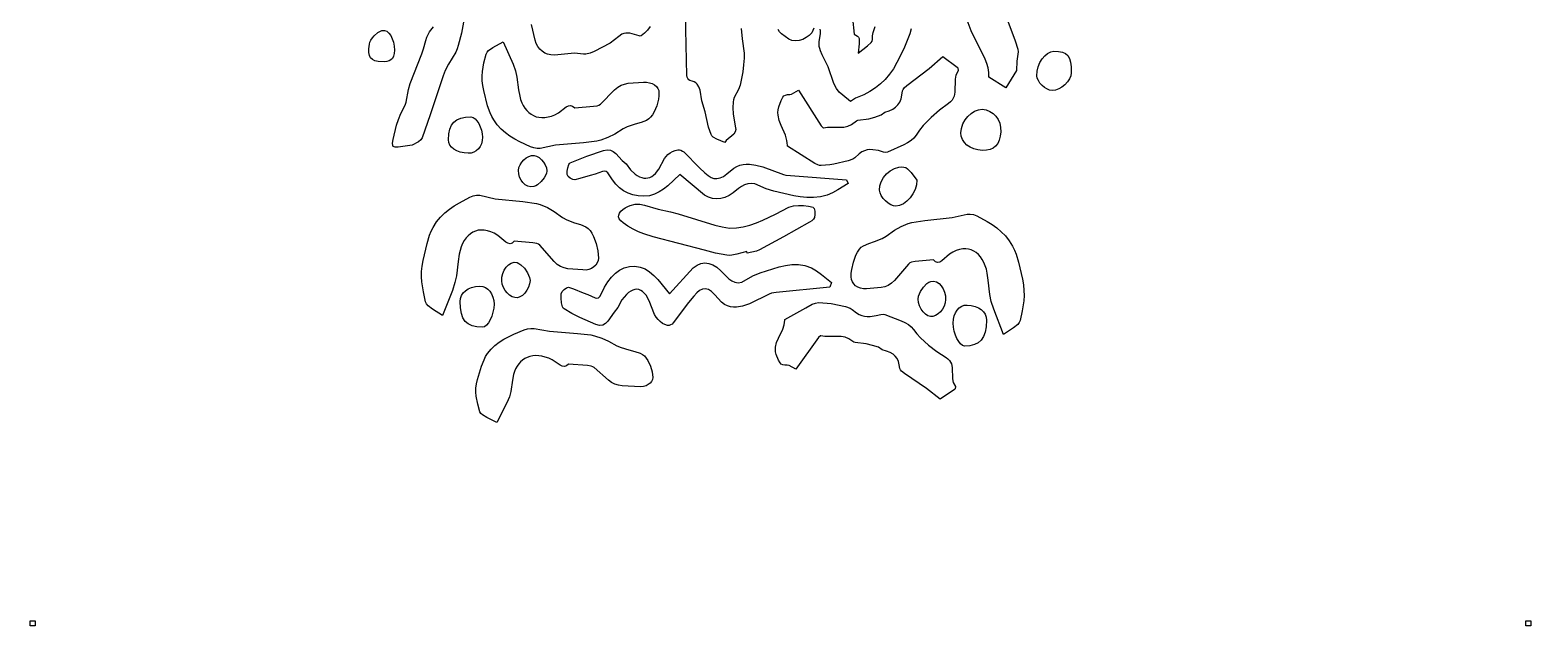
# Model space of a CAD drawing. Header units: centimetres. Extents: x 3 to 18, y 0.8 to 29.
# Drawn here: x 3.01 to 18.02, y 0.75 to 6.71 of the extents above; entities that cross this region are included whole.
import ezdxf

# ---------------------------------------------------------------- set-up
doc = ezdxf.new("R2010")
doc.units = ezdxf.units.CM
doc.layers.add('CUT', color=7, linetype='Continuous')

msp = doc.modelspace()

# ---------------------------------------------------------------- linework, layer by layer
at = {"layer": 'CUT'}
for points in [[(7.370261, 6.93628), (7.321709, 6.68195), (7.291227, 6.556537), (7.280067, 6.523901), (7.265765, 6.492194), (7.193614, 6.369367), (7.160097, 6.306661), (7.139218, 6.254986), (7.011373, 5.86276), (6.929617, 5.632807), (6.91536, 5.612439), (6.892706, 5.595222), (6.829988, 5.560473), (6.688814, 5.538906), (6.658828, 5.53935), (6.648654, 5.542485), (6.641378, 5.547852), (6.636763, 5.555666), (6.634573, 5.579506), (6.640197, 5.615742), (6.674966, 5.759341), (6.693558, 5.818884), (6.71702, 5.876855), (6.760873, 5.961353), (6.770768, 5.990379), (6.794148, 6.116574), (6.809506, 6.17865), (6.927262, 6.473137), (6.943288, 6.522899), (6.965016, 6.6077), (6.976132, 6.638992), (7.004886, 6.694411), (7.04206, 6.743481)], [(9.208945, 6.746209), (9.183506, 6.71136), (9.153064, 6.680422), (9.119763, 6.655063), (9.110132, 6.651811), (9.098275, 6.652254), (9.007261, 6.68066), (8.965857, 6.68086), (8.945588, 6.67663), (8.927651, 6.668948), (8.896907, 6.648375), (8.808129, 6.580559), (8.64962, 6.496598), (8.610163, 6.480221), (8.567207, 6.471885), (8.543455, 6.471639), (8.452571, 6.479022), (8.251695, 6.461531), (8.216952, 6.462967), (8.184702, 6.469922), (8.155237, 6.482092), (8.12885, 6.499172), (8.105834, 6.520857), (8.086481, 6.546843), (8.071084, 6.576824), (8.059934, 6.610496), (8.022036, 6.766024)], [(10.120688, 6.726469), (10.128105, 6.623412), (10.148012, 6.47915), (10.149109, 6.431413), (10.144027, 6.363395), (10.13577, 6.295465), (10.124341, 6.228007), (10.109738, 6.161403), (10.093267, 6.118691), (10.049522, 6.036138), (10.042081, 6.015237), (10.038008, 5.993935), (10.035751, 5.933625), (10.039611, 5.872528), (10.048454, 5.811629), (10.064205, 5.734346), (10.06457, 5.718744), (10.05842, 5.692574), (10.045112, 5.671672), (9.96864, 5.606124), (9.955798, 5.585597), (9.875771, 5.621099), (9.840557, 5.640884), (9.827515, 5.652711), (9.818799, 5.666372), (9.794015, 5.740639), (9.758923, 5.895346), (9.726276, 6.003293), (9.709462, 6.110004), (9.697875, 6.142685), (9.678467, 6.171112), (9.664924, 6.183202), (9.648339, 6.193597), (9.62835, 6.202084), (9.604593, 6.208454), (9.595022, 6.214642), (9.586087, 6.227046), (9.579401, 6.242132), (9.576573, 6.256368), (9.561664, 6.869187)], [(11.231499, 6.831886), (11.250767, 6.669213), (11.283063, 6.651516), (11.292417, 6.640803), (11.297842, 6.625888), (11.299791, 6.604551), (11.298715, 6.574572), (11.289295, 6.479812), (11.382331, 6.552643), (11.418049, 6.585848), (11.428436, 6.601946), (11.432024, 6.617821), (11.433914, 6.652771), (11.440029, 6.685802), (11.460287, 6.747696)], [(12.76512, 6.853398), (12.857756, 6.605167), (12.885835, 6.521587), (12.889023, 6.493163), (12.874143, 6.399822), (12.873619, 6.305974), (12.765962, 6.134886), (12.596852, 6.239089), (12.595576, 6.286464), (12.588058, 6.332567), (12.57533, 6.377693), (12.558425, 6.422141), (12.51622, 6.510187), (12.46971, 6.599084), (12.42068, 6.703951), (12.377762, 6.812052)], [(10.846801, 6.728917), (10.824788, 6.684609), (10.800979, 6.658356), (10.770418, 6.63608), (10.735387, 6.618829), (10.698166, 6.60765), (10.661037, 6.603592), (10.62628, 6.607701), (10.596178, 6.621026), (10.52406, 6.672559), (10.504198, 6.692816), (10.488941, 6.715844)], [(11.819588, 6.7255), (11.805062, 6.673889), (11.787194, 6.62296), (11.747034, 6.525405), (11.67615, 6.386523), (11.642219, 6.325469), (11.603737, 6.269619), (11.560771, 6.218877), (11.513388, 6.173147), (11.461655, 6.132335), (11.40564, 6.096346), (11.34541, 6.065085), (11.261721, 6.029709), (11.211503, 5.998362), (11.135384, 6.060125), (11.100676, 6.091678), (11.072821, 6.127028), (11.047027, 6.178051), (10.988021, 6.342705), (10.929284, 6.463338), (10.911181, 6.504127), (10.904503, 6.52571), (10.900649, 6.54854), (10.899128, 6.594964), (10.911246, 6.677127), (10.912469, 6.704315), (10.908647, 6.721044)]]:
    msp.add_lwpolyline(points, dxfattribs=at)
for points in [[(6.554471, 6.394424), (6.490236, 6.398132), (6.457977, 6.404963), (6.432724, 6.416492), (6.414203, 6.433469), (6.402145, 6.456647), (6.396277, 6.486779), (6.396327, 6.524615), (6.402023, 6.570908), (6.407791, 6.591204), (6.418002, 6.612053), (6.431861, 6.632703), (6.448577, 6.6524), (6.487404, 6.685921), (6.507928, 6.698238), (6.528136, 6.70659), (6.552508, 6.708463), (6.575621, 6.699758), (6.596867, 6.681989), (6.615637, 6.656669), (6.631325, 6.625311), (6.64332, 6.58943), (6.651016, 6.550538), (6.653803, 6.51015), (6.65133, 6.476552), (6.644039, 6.449607), (6.632476, 6.428736), (6.61719, 6.413361), (6.598728, 6.402904), (6.577639, 6.396784)], [(8.643153, 5.949107), (8.680185, 5.955532), (8.69742, 5.961678), (8.711652, 5.970905), (8.854075, 6.115386), (8.8856, 6.141295), (8.919021, 6.159699), (8.954018, 6.171986), (8.990272, 6.179541), (9.14146, 6.190172), (9.173551, 6.190384), (9.203132, 6.185557), (9.229667, 6.176298), (9.252619, 6.163218), (9.271452, 6.146924), (9.285629, 6.128024), (9.294614, 6.107128), (9.297871, 6.084844), (9.296651, 6.053), (9.292494, 6.020243), (9.275914, 5.954494), (9.249211, 5.892619), (9.2324, 5.864701), (9.213464, 5.839634), (9.194763, 5.822297), (9.172103, 5.808357), (9.11842, 5.787597), (9.05945, 5.771215), (8.980963, 5.744635), (8.939436, 5.725355), (8.854833, 5.672009), (8.787286, 5.637317), (8.715235, 5.611101), (8.67682, 5.601675), (8.54332, 5.584159), (8.263729, 5.559586), (8.110268, 5.528738), (8.078539, 5.527934), (8.045814, 5.532737), (8.011814, 5.544782), (7.906989, 5.594946), (7.85638, 5.621928), (7.807773, 5.651418), (7.761767, 5.684346), (7.718963, 5.721642), (7.679958, 5.764236), (7.645354, 5.813058), (7.626083, 5.847542), (7.609859, 5.882847), (7.584324, 5.955513), (7.5453, 6.10624), (7.534907, 6.155827), (7.529651, 6.203891), (7.528881, 6.250629), (7.531949, 6.296238), (7.546999, 6.384863), (7.569609, 6.471347), (7.578672, 6.48987), (7.593789, 6.506681), (7.636944, 6.536781), (7.738212, 6.594166), (7.839009, 6.370852), (7.863566, 6.302255), (7.877907, 6.240802), (7.894469, 6.114141), (7.905301, 6.05134), (7.914483, 6.017134), (7.926158, 5.985437), (7.940222, 5.956389), (7.956567, 5.93013), (7.975089, 5.906799), (7.995682, 5.886538), (8.018239, 5.869485), (8.042654, 5.855781), (8.068823, 5.845566), (8.096639, 5.83898), (8.125996, 5.836162), (8.156789, 5.837254), (8.188912, 5.842394), (8.222258, 5.851722), (8.256723, 5.86538), (8.2922, 5.883506), (8.370848, 5.943033), (8.39221, 5.95358), (8.4136, 5.957248), (8.434693, 5.951464), (8.455162, 5.933657)], [(13.413302, 6.389524), (13.419214, 6.342476), (13.420701, 6.284993), (13.415718, 6.254117), (13.40226, 6.222921), (13.381848, 6.19281), (13.356001, 6.165185), (13.326236, 6.141451), (13.294074, 6.123009), (13.261034, 6.111264), (13.228634, 6.107617), (13.203036, 6.111904), (13.176879, 6.122604), (13.151382, 6.138535), (13.127764, 6.158513), (13.107244, 6.181357), (13.091041, 6.205883), (13.080374, 6.230909), (13.076461, 6.255253), (13.080036, 6.300975), (13.090617, 6.345149), (13.107234, 6.386384), (13.128915, 6.423286), (13.154688, 6.454461), (13.183584, 6.478518), (13.214631, 6.494062), (13.246857, 6.499701), (13.293588, 6.497632), (13.331816, 6.490164), (13.362222, 6.476459), (13.385485, 6.455676), (13.402285, 6.426978)], [(11.73263, 6.104391), (11.737841, 6.118679), (11.74891, 6.132624), (11.777468, 6.157283), (11.999064, 6.326879), (12.134956, 6.448155), (12.278994, 6.341321), (12.287007, 6.332337), (12.289901, 6.304562), (12.266664, 6.261332), (12.257753, 6.220843), (12.255958, 6.091886), (12.248175, 6.050401), (12.240321, 6.030614), (12.229051, 6.011665), (12.213783, 5.993703), (12.193935, 5.976877), (12.103829, 5.909431), (12.018245, 5.837118), (11.977897, 5.79778), (11.939577, 5.755598), (11.903584, 5.710029), (11.870218, 5.660531), (11.847129, 5.631201), (11.817718, 5.605677), (11.783331, 5.583223), (11.745316, 5.563098), (11.583921, 5.491123), (11.564807, 5.487783), (11.542046, 5.49166), (11.494238, 5.505619), (11.434422, 5.51542), (11.406124, 5.515953), (11.378682, 5.512725), (11.351934, 5.505101), (11.325718, 5.492446), (11.299871, 5.474123), (11.257295, 5.434433), (11.237205, 5.422053), (11.190229, 5.403475), (11.046447, 5.369282), (11.004399, 5.363575), (10.919551, 5.357356), (10.903761, 5.358425), (10.887606, 5.362704), (10.85729, 5.377247), (10.583464, 5.550784), (10.581122, 5.555665), (10.58042, 5.582315), (10.576612, 5.608384), (10.56189, 5.659201), (10.519452, 5.758537), (10.500558, 5.808764), (10.489095, 5.860499), (10.487529, 5.887199), (10.489476, 5.914597), (10.495485, 5.942798), (10.520409, 6.008577), (10.536105, 6.040389), (10.54717, 6.052683), (10.561818, 6.061614), (10.581126, 6.066463), (10.606171, 6.066516), (10.624158, 6.069812), (10.691617, 6.111513), (10.920642, 5.752303), (10.938331, 5.734824), (10.943602, 5.733708), (10.982892, 5.7404), (11.023099, 5.74179), (11.104545, 5.739852), (11.144921, 5.742117), (11.184491, 5.750268), (11.222824, 5.7671), (11.271469, 5.803984), (11.286135, 5.809719), (11.396172, 5.823399), (11.457471, 5.841439), (11.517648, 5.863319), (11.554804, 5.889948), (11.598627, 5.905138), (11.634785, 5.921982), (11.664024, 5.941312), (11.687094, 5.96396), (11.704742, 5.99076), (11.717715, 6.022543), (11.726762, 6.060142)], [(12.608109, 5.516892), (12.572646, 5.509209), (12.532232, 5.507853), (12.487014, 5.513032), (12.445577, 5.5242), (12.40865, 5.540761), (12.376961, 5.56212), (12.35124, 5.587681), (12.332217, 5.616847), (12.32062, 5.649023), (12.317178, 5.683612), (12.323002, 5.728755), (12.337358, 5.772293), (12.358945, 5.812783), (12.386462, 5.848784), (12.418607, 5.878857), (12.45408, 5.901558), (12.49158, 5.915449), (12.529804, 5.919086), (12.569502, 5.912692), (12.605942, 5.898337), (12.638396, 5.876902), (12.666136, 5.849268), (12.688436, 5.816316), (12.704567, 5.778927), (12.713802, 5.737982), (12.715414, 5.694362), (12.710216, 5.649278), (12.699909, 5.61036), (12.684519, 5.577636), (12.664071, 5.551132), (12.638592, 5.530875)], [(7.522794, 5.710916), (7.530664, 5.675103), (7.533573, 5.63927), (7.530834, 5.605991), (7.522688, 5.575284), (7.509684, 5.547765), (7.492374, 5.52405), (7.471307, 5.504757), (7.447033, 5.490501), (7.420102, 5.481899), (7.391064, 5.479567), (7.348388, 5.483372), (7.30996, 5.491569), (7.276238, 5.503841), (7.247679, 5.519874), (7.224743, 5.539351), (7.207887, 5.561955), (7.197569, 5.587373), (7.194246, 5.615287), (7.197772, 5.672589), (7.207282, 5.720631), (7.223276, 5.759925), (7.246257, 5.790981), (7.276727, 5.81431), (7.315188, 5.830422), (7.362142, 5.839829), (7.418091, 5.843041), (7.438219, 5.838224), (7.458388, 5.824564), (7.477762, 5.803533), (7.495511, 5.776601), (7.510799, 5.745239)], [(7.898126, 5.336533), (7.909352, 5.365012), (7.925777, 5.391363), (7.946373, 5.414606), (7.970113, 5.433759), (7.995972, 5.447839), (8.02292, 5.455864), (8.049933, 5.456854), (8.074459, 5.450035), (8.099292, 5.435694), (8.12295, 5.415338), (8.14395, 5.390476), (8.160808, 5.362617), (8.172042, 5.333268), (8.176169, 5.303938), (8.171706, 5.276135), (8.151424, 5.23517), (8.121091, 5.196036), (8.08464, 5.164387), (8.06535, 5.153136), (8.046006, 5.145875), (8.016195, 5.143186), (7.987604, 5.149921), (7.961153, 5.164628), (7.937758, 5.185855), (7.91834, 5.212149), (7.903816, 5.242058), (7.895105, 5.274129), (7.893124, 5.30691)], [(9.505886, 5.266284), (9.385317, 5.154212), (9.343516, 5.121165), (9.299489, 5.092726), (9.252383, 5.070367), (9.201344, 5.055559), (9.145521, 5.049774), (9.089191, 5.052746), (9.036867, 5.063039), (8.988477, 5.080371), (8.943952, 5.104462), (8.903219, 5.135031), (8.866208, 5.171796), (8.832849, 5.214477), (8.787215, 5.284577), (8.770084, 5.296273), (8.752008, 5.299967), (8.733323, 5.297746), (8.659163, 5.271419), (8.608261, 5.258819), (8.507844, 5.226025), (8.456916, 5.21407), (8.435542, 5.217606), (8.411094, 5.230674), (8.390591, 5.248388), (8.381049, 5.265863), (8.380505, 5.29929), (8.385348, 5.335356), (8.395616, 5.366201), (8.402796, 5.377211), (8.411345, 5.383969), (8.49223, 5.418712), (8.57492, 5.449615), (8.742602, 5.505977), (8.780657, 5.513363), (8.812875, 5.509592), (8.840514, 5.497089), (8.864829, 5.478279), (8.9304, 5.408247), (8.970458, 5.372724), (9.012151, 5.313608), (9.058127, 5.271718), (9.080674, 5.256209), (9.102865, 5.244305), (9.124655, 5.235993), (9.145998, 5.231258), (9.166846, 5.230088), (9.187155, 5.232467), (9.206878, 5.238383), (9.225969, 5.247821), (9.244382, 5.260768), (9.262071, 5.27721), (9.295093, 5.320523), (9.351858, 5.427013), (9.368592, 5.448353), (9.387503, 5.467197), (9.408656, 5.483345), (9.432117, 5.496597), (9.45795, 5.506751), (9.486221, 5.513608), (9.501252, 5.513591), (9.517482, 5.509426), (9.532921, 5.502132), (9.545581, 5.492732), (9.703573, 5.3344), (9.75709, 5.282543), (9.78805, 5.256631), (9.818042, 5.238431), (9.84775, 5.228214), (9.87786, 5.226249), (9.909055, 5.232808), (9.942019, 5.24816), (9.977438, 5.272576), (10.045489, 5.3305), (10.075784, 5.348137), (10.106712, 5.360025), (10.138107, 5.366953), (10.169801, 5.369707), (10.201628, 5.369078), (10.265011, 5.360821), (10.335137, 5.343247), (10.54155, 5.267204), (10.564478, 5.26137), (10.612272, 5.255703), (11.171426, 5.21326), (11.18854, 5.176655), (11.085307, 5.11373), (11.032947, 5.084489), (10.978503, 5.061472), (10.911155, 5.044115), (10.844129, 5.036239), (10.777401, 5.036284), (10.710945, 5.042692), (10.644737, 5.053903), (10.44734, 5.100761), (10.369664, 5.12489), (10.255576, 5.173161), (10.218879, 5.178146), (10.18472, 5.174498), (10.152704, 5.163876), (10.122437, 5.14794), (10.093524, 5.128347), (10.038185, 5.084829), (9.998197, 5.057628), (9.957125, 5.038245), (9.915444, 5.026768), (9.873632, 5.023283), (9.832166, 5.027879), (9.791525, 5.040643), (9.752184, 5.061661)], [(11.872183, 5.163324), (11.858816, 5.116475), (11.837426, 5.072936), (11.809622, 5.033982), (11.777007, 5.000885), (11.741189, 4.974919), (11.703773, 4.957359), (11.666365, 4.949478), (11.642055, 4.952419), (11.615588, 4.963405), (11.588588, 4.980851), (11.562678, 5.003171), (11.539482, 5.02878), (11.520626, 5.056094), (11.507733, 5.083526), (11.502426, 5.109491), (11.506331, 5.152534), (11.520482, 5.195447), (11.543527, 5.236292), (11.574114, 5.273129), (11.610891, 5.304022), (11.652505, 5.327029), (11.697603, 5.340214), (11.721036, 5.342516), (11.744833, 5.341636), (11.764913, 5.335728), (11.784071, 5.323508), (11.819358, 5.286888), (11.875924, 5.21221)], [(7.132865, 3.856261), (7.031597, 3.921053), (6.988442, 3.955038), (6.973325, 3.974019), (6.964262, 3.994933), (6.941652, 4.09258), (6.926602, 4.192644), (6.923534, 4.24414), (6.924304, 4.296911), (6.92956, 4.351179), (6.939953, 4.407166), (6.978977, 4.577349), (7.004512, 4.659394), (7.020736, 4.699256), (7.040007, 4.738191), (7.074611, 4.793315), (7.113616, 4.841407), (7.15642, 4.883517), (7.202426, 4.920695), (7.251033, 4.953992), (7.301642, 4.984456), (7.406467, 5.041095), (7.440467, 5.054695), (7.473192, 5.060118), (7.504921, 5.05921), (7.658382, 5.02438), (7.937973, 4.996636), (8.071473, 4.976859), (8.109888, 4.966216), (8.181939, 4.936616), (8.249486, 4.897446), (8.334089, 4.837215), (8.375616, 4.815446), (8.454103, 4.785435), (8.513073, 4.766939), (8.566756, 4.743499), (8.589416, 4.72776), (8.608117, 4.708185), (8.627053, 4.679882), (8.643864, 4.648361), (8.670567, 4.578499), (8.687147, 4.504263), (8.691304, 4.467278), (8.692524, 4.431324), (8.689267, 4.406164), (8.680282, 4.38257), (8.666105, 4.361231), (8.647272, 4.342834), (8.62432, 4.328065), (8.597785, 4.317611), (8.568204, 4.312161), (8.536113, 4.312401), (8.384925, 4.324404), (8.348671, 4.332934), (8.313674, 4.346807), (8.280253, 4.367587), (8.248728, 4.39684), (8.106305, 4.55997), (8.092073, 4.570388), (8.074838, 4.577327), (8.037806, 4.584581), (7.849815, 4.602026), (7.829346, 4.58192), (7.808253, 4.57539), (7.786863, 4.579531), (7.765501, 4.591439), (7.686853, 4.65865), (7.651376, 4.679116), (7.616911, 4.694537), (7.583565, 4.705069), (7.551442, 4.710872), (7.520649, 4.712105), (7.491292, 4.708923), (7.463476, 4.701487), (7.437307, 4.689954), (7.412892, 4.674481), (7.390335, 4.655227), (7.369742, 4.63235), (7.35122, 4.606008), (7.334875, 4.57636), (7.320811, 4.543562), (7.309136, 4.507774), (7.299954, 4.469153), (7.289122, 4.398245), (7.27256, 4.255235), (7.258219, 4.18585), (7.233662, 4.108399)], [(9.152008, 4.961493), (9.288832, 4.92031), (9.411665, 4.89357), (9.487958, 4.872504), (9.855594, 4.761352), (9.928198, 4.742642), (10.001197, 4.731759), (10.071644, 4.732354), (10.139948, 4.74253), (10.206516, 4.760393), (10.271759, 4.784046), (10.336083, 4.811595), (10.463614, 4.870797), (10.597483, 4.939268), (10.643706, 4.953488), (10.69187, 4.958437), (10.741435, 4.956334), (10.791172, 4.949211), (10.839854, 4.939097), (10.844365, 4.935237), (10.848422, 4.926574), (10.854413, 4.899488), (10.8563, 4.867138), (10.852557, 4.838823), (10.842083, 4.821002), (10.824457, 4.805111), (10.803167, 4.79103), (10.543009, 4.643923), (10.30254, 4.512484), (10.274072, 4.500899), (10.180734, 4.481051), (10.177432, 4.495783), (10.075392, 4.46913), (10.024982, 4.459496), (10.000356, 4.458189), (9.97628, 4.460206), (9.863372, 4.482206), (9.751269, 4.509117), (9.240963, 4.643587), (9.146804, 4.673293), (9.092142, 4.694874), (9.038954, 4.721256), (8.987611, 4.751415), (8.938482, 4.784327), (8.915775, 4.803551), (8.901219, 4.822957), (8.894373, 4.842401), (8.894796, 4.861741), (8.902046, 4.880835), (8.915683, 4.899539), (8.935266, 4.917711), (8.960353, 4.935209), (8.985403, 4.948865), (9.010072, 4.95886), (9.058406, 4.969262), (9.105627, 4.969208)], [(11.85931, 4.396484), (11.823139, 4.38923), (11.806305, 4.382291), (11.792404, 4.371873), (11.653293, 4.208743), (11.622501, 4.179489), (11.589857, 4.15871), (11.555674, 4.144837), (11.520263, 4.136307), (11.372591, 4.124303), (11.341247, 4.124064), (11.312354, 4.129514), (11.286436, 4.139968), (11.264018, 4.154737), (11.245623, 4.173134), (11.231775, 4.194473), (11.222999, 4.218066), (11.219818, 4.243227), (11.22101, 4.279181), (11.22507, 4.316166), (11.241264, 4.390402), (11.267346, 4.460264), (11.283766, 4.491785), (11.302262, 4.520088), (11.320528, 4.539662), (11.342661, 4.555402), (11.395096, 4.578841), (11.452694, 4.597338), (11.529356, 4.627349), (11.569917, 4.649117), (11.652553, 4.709349), (11.718529, 4.748519), (11.788904, 4.778119), (11.826426, 4.788762), (11.956821, 4.808538), (12.22991, 4.836283), (12.379802, 4.871113), (12.410793, 4.872021), (12.442757, 4.866598), (12.475966, 4.852998), (12.578353, 4.796359), (12.627785, 4.765894), (12.675262, 4.732598), (12.720198, 4.69542), (12.762006, 4.65331), (12.800104, 4.605218), (12.833903, 4.550094), (12.852726, 4.511159), (12.868573, 4.471297), (12.893514, 4.389251), (12.931631, 4.219069), (12.941782, 4.163082), (12.946916, 4.108814), (12.947668, 4.056043), (12.944671, 4.004547), (12.929971, 3.904482), (12.907887, 3.806835), (12.899035, 3.785921), (12.884269, 3.766941), (12.842118, 3.732955), (12.743205, 3.668163), (12.644752, 3.920302), (12.620766, 3.997753), (12.606759, 4.067138), (12.590582, 4.210148), (12.580002, 4.281055), (12.571033, 4.319677), (12.55963, 4.355465), (12.545893, 4.388262), (12.529928, 4.417911), (12.511837, 4.444253), (12.491723, 4.467129), (12.46969, 4.486384), (12.445843, 4.501856), (12.420283, 4.51339), (12.393114, 4.520826), (12.364439, 4.524008), (12.334363, 4.522775), (12.302987, 4.516971), (12.270416, 4.506439), (12.236753, 4.491018), (12.202101, 4.470553), (12.125282, 4.403342), (12.104417, 4.391434), (12.083524, 4.387292), (12.062922, 4.393823), (12.042929, 4.413928)], [(7.758312, 4.108789), (7.741887, 4.138541), (7.730661, 4.170696), (7.725659, 4.204143), (7.72764, 4.241155), (7.736351, 4.277366), (7.750875, 4.311136), (7.770293, 4.340823), (7.793688, 4.36479), (7.820139, 4.381396), (7.84873, 4.389), (7.878541, 4.385964), (7.897885, 4.377766), (7.917175, 4.365062), (7.953626, 4.329328), (7.983959, 4.285143), (8.004241, 4.23889), (8.008704, 4.207499), (8.004577, 4.174383), (7.993343, 4.141246), (7.976485, 4.109791), (7.955485, 4.08172), (7.931827, 4.058736), (7.906994, 4.042544), (7.882468, 4.034845), (7.855455, 4.035963), (7.828507, 4.045023), (7.802648, 4.060921), (7.778908, 4.082546)], [(10.468593, 4.086419), (10.422556, 4.079181), (10.400471, 4.071729), (10.201647, 3.974606), (10.134099, 3.952161), (10.073046, 3.941615), (10.042389, 3.940811), (10.01186, 3.944329), (9.981619, 3.953177), (9.951829, 3.968361), (9.922647, 3.990887), (9.857098, 4.064868), (9.822981, 4.096053), (9.791229, 4.11566), (9.761181, 4.124038), (9.732178, 4.121528), (9.703562, 4.108479), (9.674673, 4.085233), (9.644851, 4.052138), (9.593301, 3.985906), (9.441118, 3.783682), (9.428923, 3.771676), (9.414052, 3.76236), (9.398418, 3.757041), (9.38394, 3.757019), (9.356708, 3.765777), (9.331825, 3.778746), (9.309226, 3.795671), (9.288851, 3.816296), (9.270635, 3.840364), (9.254517, 3.867619), (9.199838, 4.00363), (9.16803, 4.05895), (9.150992, 4.07995), (9.133256, 4.096486), (9.114866, 4.10854), (9.095869, 4.116096), (9.076306, 4.119135), (9.056225, 4.11764), (9.035666, 4.111593), (9.014677, 4.100976), (8.993302, 4.085772), (8.971584, 4.065964), (8.927298, 4.012462), (8.887138, 3.936958), (8.848553, 3.891587), (8.785392, 3.802142), (8.761971, 3.778117), (8.735348, 3.762148), (8.704315, 3.757332), (8.667659, 3.766765), (8.506141, 3.838752), (8.426491, 3.878221), (8.34858, 3.922596), (8.340345, 3.931227), (8.333429, 3.945289), (8.323539, 3.984685), (8.318874, 4.030749), (8.319398, 4.073442), (8.328589, 4.095762), (8.348338, 4.118386), (8.371887, 4.135077), (8.392476, 4.139593), (8.441531, 4.124324), (8.538257, 4.082439), (8.587287, 4.066346), (8.658721, 4.032721), (8.676719, 4.029884), (8.694131, 4.034602), (8.710632, 4.04954), (8.754588, 4.139073), (8.786721, 4.193586), (8.822371, 4.240543), (8.861607, 4.279586), (8.904495, 4.310355), (8.951106, 4.332492), (9.001506, 4.345638), (9.055765, 4.349434), (9.109536, 4.342045), (9.158699, 4.323132), (9.204073, 4.294575), (9.246481, 4.258252), (9.286745, 4.216044), (9.402882, 4.072904), (9.640125, 4.334252), (9.67802, 4.361096), (9.717167, 4.377398), (9.757108, 4.383269), (9.797383, 4.378817), (9.837532, 4.364159), (9.877094, 4.339403), (9.915612, 4.304661), (9.968916, 4.249079), (9.996766, 4.224055), (10.025921, 4.203701), (10.05676, 4.190135), (10.089663, 4.185476), (10.125011, 4.191842), (10.234904, 4.253495), (10.309725, 4.284313), (10.499865, 4.34416), (10.563639, 4.358479), (10.627652, 4.366664), (10.691927, 4.366721), (10.756488, 4.356662), (10.82136, 4.334493), (10.873803, 4.305095), (10.924238, 4.267748), (11.023676, 4.18738), (11.007191, 4.140627)], [(7.607132, 4.100087), (7.624442, 4.07331), (7.637446, 4.042239), (7.645592, 4.007569), (7.648331, 3.969994), (7.645422, 3.929536), (7.637552, 3.889101), (7.625557, 3.850347), (7.610269, 3.814937), (7.59252, 3.784529), (7.573146, 3.760783), (7.552977, 3.74536), (7.532849, 3.739921), (7.4769, 3.743548), (7.429946, 3.754169), (7.391485, 3.772361), (7.361015, 3.798701), (7.338034, 3.833766), (7.32204, 3.878132), (7.31253, 3.932375), (7.309004, 3.997073), (7.312327, 4.02859), (7.322645, 4.057289), (7.339501, 4.082811), (7.362437, 4.104802), (7.390996, 4.122904), (7.424718, 4.13676), (7.463146, 4.146015), (7.505822, 4.150311), (7.53486, 4.147678), (7.561791, 4.137966), (7.586065, 4.12187)], [(12.164197, 4.016046), (12.159311, 3.982599), (12.148346, 3.950444), (12.132303, 3.920692), (12.112186, 3.894449), (12.088998, 3.872824), (12.06374, 3.856926), (12.037419, 3.847865), (12.011034, 3.846748), (11.987079, 3.854447), (11.962823, 3.870639), (11.939715, 3.893622), (11.919204, 3.921693), (11.902738, 3.953148), (11.891765, 3.986286), (11.887734, 4.019401), (11.892093, 4.050793), (11.911904, 4.097046), (11.941531, 4.141231), (11.977135, 4.176965), (11.995976, 4.189668), (12.01487, 4.197867), (12.043988, 4.200903), (12.071914, 4.193298), (12.09775, 4.176693), (12.120601, 4.152726), (12.139567, 4.123038), (12.153753, 4.089269), (12.162262, 4.053058)], [(10.554773, 3.359251), (10.535465, 3.363542), (10.520817, 3.371447), (10.509752, 3.382328), (10.494056, 3.410484), (10.469132, 3.468704), (10.463123, 3.493664), (10.461176, 3.517913), (10.462742, 3.541545), (10.474205, 3.587334), (10.493099, 3.631789), (10.535537, 3.719709), (10.550259, 3.764686), (10.554067, 3.787759), (10.554769, 3.811347), (10.557111, 3.815667), (10.767426, 3.934602), (10.830937, 3.969261), (10.861253, 3.982132), (10.893198, 3.986866), (10.978046, 3.981361), (11.020094, 3.97631), (11.163876, 3.946047), (11.210852, 3.929604), (11.230942, 3.918647), (11.273518, 3.883518), (11.299365, 3.867301), (11.325581, 3.8561), (11.352329, 3.849352), (11.379771, 3.846495), (11.408069, 3.846967), (11.467885, 3.855641), (11.515693, 3.867996), (11.538454, 3.871428), (11.557568, 3.868472), (11.718963, 3.804768), (11.756978, 3.786956), (11.791365, 3.767082), (11.820776, 3.744492), (11.843865, 3.718532), (11.877231, 3.674723), (11.913224, 3.63439), (11.951544, 3.597056), (11.991892, 3.562239), (12.077476, 3.498236), (12.167582, 3.438541), (12.18743, 3.423649), (12.202698, 3.407751), (12.213968, 3.39098), (12.221822, 3.373467), (12.229605, 3.336749), (12.2314, 3.222612), (12.240311, 3.186776), (12.263548, 3.148515), (12.260654, 3.123931), (12.252641, 3.11598), (12.108603, 3.021424), (11.972711, 3.128762), (11.751115, 3.278868), (11.722557, 3.300693), (11.711488, 3.313035), (11.706277, 3.325681), (11.700409, 3.364845), (11.691362, 3.398123), (11.678389, 3.426254), (11.660741, 3.449974), (11.637671, 3.470019), (11.608432, 3.487128), (11.572274, 3.502036), (11.528451, 3.51548), (11.491295, 3.539049), (11.431118, 3.558415), (11.369819, 3.574381), (11.259782, 3.586489), (11.245116, 3.591565), (11.196471, 3.62421), (11.158138, 3.639108), (11.118568, 3.646322), (11.078192, 3.648327), (10.956539, 3.647842), (10.917249, 3.653765), (10.911978, 3.652777), (10.894289, 3.637307), (10.665264, 3.319378), (10.597805, 3.356287), (10.579818, 3.359204)], [(12.250255, 3.701003), (12.242568, 3.741439), (12.239727, 3.781897), (12.242402, 3.819472), (12.250359, 3.854142), (12.26306, 3.885213), (12.279968, 3.911989), (12.300545, 3.933773), (12.324254, 3.949869), (12.350559, 3.959581), (12.378922, 3.962214), (12.420605, 3.957918), (12.45814, 3.948663), (12.491077, 3.934807), (12.518972, 3.916704), (12.541375, 3.894713), (12.557839, 3.869192), (12.567917, 3.840493), (12.571162, 3.808976), (12.567718, 3.744277), (12.55843, 3.690034), (12.542808, 3.645668), (12.520361, 3.610604), (12.4906, 3.584264), (12.453033, 3.566072), (12.407171, 3.555451), (12.352523, 3.551824), (12.332863, 3.557263), (12.313163, 3.572686), (12.29424, 3.596432), (12.276904, 3.62684), (12.261971, 3.66225)], [(7.777378, 2.983347), (7.676581, 2.78601), (7.575313, 2.83672), (7.532158, 2.863319), (7.517041, 2.878174), (7.507978, 2.894542), (7.485368, 2.970966), (7.470318, 3.049282), (7.46725, 3.089585), (7.46802, 3.130887), (7.473276, 3.17336), (7.483669, 3.217178), (7.522693, 3.350372), (7.548228, 3.414585), (7.564452, 3.445783), (7.583723, 3.476256), (7.618327, 3.519399), (7.657332, 3.557038), (7.700136, 3.589996), (7.746142, 3.619093), (7.845358, 3.668996), (7.950183, 3.713325), (7.984183, 3.723969), (8.016908, 3.728213), (8.048637, 3.727502), (8.202098, 3.700243), (8.481689, 3.678528), (8.615189, 3.66305), (8.653604, 3.65472), (8.725655, 3.631554), (8.793202, 3.600897), (8.877805, 3.553757), (8.919332, 3.53672), (8.997819, 3.513232), (9.056789, 3.498755), (9.110472, 3.48041), (9.133132, 3.468092), (9.151833, 3.452771), (9.170769, 3.43062), (9.18758, 3.40595), (9.214283, 3.351273), (9.230863, 3.293172), (9.23624, 3.236086), (9.232983, 3.216394), (9.223998, 3.197928), (9.209821, 3.181227), (9.190988, 3.166828), (9.168036, 3.15527), (9.141501, 3.147088), (9.11192, 3.142822), (8.928641, 3.152404), (8.892387, 3.15908), (8.85739, 3.169938), (8.823969, 3.186201), (8.792444, 3.209096), (8.650021, 3.336771), (8.635789, 3.344924), (8.618554, 3.350355), (8.581522, 3.356033), (8.393531, 3.369686), (8.373062, 3.35395), (8.351969, 3.348839), (8.330579, 3.35208), (8.309217, 3.3614), (8.230569, 3.414003), (8.195092, 3.43002), (8.160627, 3.44209), (8.127281, 3.450333), (8.095158, 3.454875), (8.064365, 3.45584), (8.035008, 3.453349), (8.007192, 3.447529), (7.981023, 3.438503), (7.956608, 3.426393), (7.934051, 3.411324), (7.913458, 3.393419), (7.894936, 3.372802), (7.878591, 3.349598), (7.864527, 3.323929), (7.852852, 3.295919), (7.84367, 3.265692), (7.832838, 3.210196), (7.816276, 3.098269), (7.801935, 3.043965)], [(3.008995, 0.802459), (3.058995, 0.802459), (3.058995, 0.752459), (3.008995, 0.752459)], [(18.016561, 0.802459), (18.016561, 0.752459), (17.966561, 0.752459), (17.966561, 0.802459)]]:
    msp.add_lwpolyline(points, close=True, dxfattribs=at)

doc.saveas('drawing.dxf')
